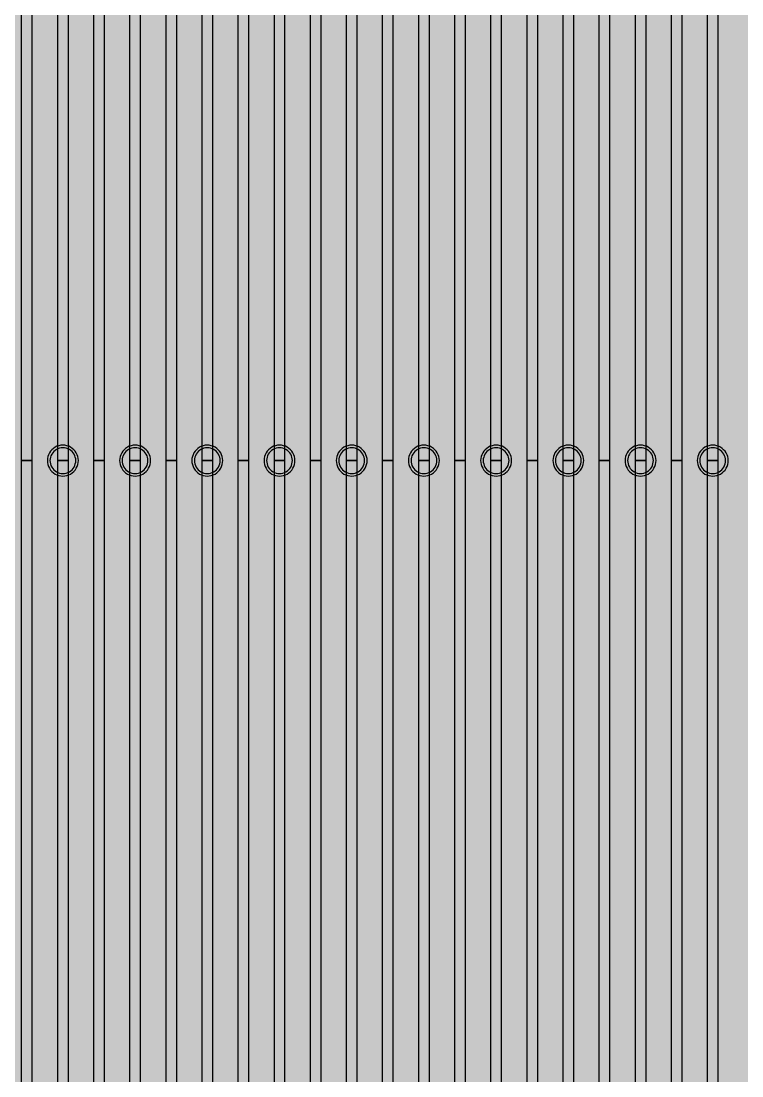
# Model space of a CAD drawing. Header units: metres. Extents: x -7231 to 10969, y -37556 to 1873.
# Drawn here: x 527.4 to 667.2, y -16751.3 to -16546.6 of the extents above; entities that cross this region are included whole.
import ezdxf

# ---------------------------------------------------------------- set-up
doc = ezdxf.new("R2010")
doc.units = ezdxf.units.M
for name, color, linetype in [('Metal1', 4, 'CONTINUOUS'), ('Metal2', 3, 'CONTINUOUS'), ('Polyimide', 7, 'CONTINUOUS')]:
    doc.layers.add(name, color=color, linetype=linetype)

msp = doc.modelspace()

# ---------------------------------------------------------------- hatches: boundary and pattern name
at = {"layer": 'Polyimide'}
msp.add_hatch(color=7, dxfattribs=at).paths.add_polyline_path([(4065.69, -468), (4066.67, -501.99), (4068.51, -535.99), (4071.41, -569.99), (4075.54, -603.99), (4081.04, -637.99), (4088.01, -671.99), (4096.52, -705.98), (4106.62, -739.98), (4118.33, -773.98), (4131.63, -807.98), (4146.49, -841.98), (4162.87, -875.98), (4180.68, -909.97), (4199.83, -943.97), (4220.22, -977.97), (4241.73, -1011.97), (4264.21, -1045.97), (4287.52, -1079.96), (4311.51, -1113.96), (4336.01, -1147.96), (4360.86, -1181.96), (4385.88, -1215.96), (4410.89, -1249.96), (4435.74, -1283.95), (4460.24, -1317.95), (4484.23, -1351.95), (4507.54, -1385.95), (4530.02, -1419.95), (4551.53, -1453.94), (4571.92, -1487.94), (4591.07, -1521.94), (4608.88, -1555.94), (4625.26, -1589.94), (4640.12, -1623.94), (4653.42, -1657.93), (4665.13, -1691.93), (4675.23, -1725.93), (4683.74, -1759.93), (4690.71, -1793.93), (4696.21, -1827.93), (4700.34, -1861.92), (4703.24, -1895.92), (4705.08, -1929.92), (4706.06, -1963.92), (4706.44, -1997.92), (4706.5, -2031.91), (4706.5, -4793.02), (4709.95, -4838.39), (4720.22, -4882.71), (4737.08, -4924.98), (4760.13, -4964.2), (4788.85, -4999.49), (4822.58, -5030.03), (4860.53, -5055.12), (4901.85, -5074.18), (4901.85, -5074.18), (4970.68, -5105.23), (5034.7, -5145.26), (5092.76, -5193.54), (5143.8, -5249.19), (5186.89, -5311.2), (5221.24, -5378.44), (5246.23, -5449.69), (5261.41, -5523.66), (5266.5, -5599), (5261.41, -5674.34), (5246.23, -5748.31), (5221.24, -5819.56), (5186.89, -5886.8), (5143.8, -5948.81), (5092.76, -6004.46), (5034.7, -6052.74), (4970.68, -6092.77), (4901.85, -6123.82), (4860.53, -6142.88), (4822.58, -6167.97), (4788.85, -6198.51), (4760.13, -6233.8), (4737.08, -6273.02), (4720.22, -6315.29), (4709.95, -6359.61), (4706.5, -6404.98), (4706.5, -9221.52), (4709.95, -9266.88), (4720.22, -9311.21), (4737.08, -9353.47), (4760.13, -9392.7), (4788.85, -9427.98), (4822.58, -9458.52), (4860.53, -9483.61), (4901.85, -9502.67), (4970.68, -9533.72), (5034.7, -9573.75), (5092.76, -9622.03), (5143.8, -9677.68), (5186.89, -9739.69), (5221.24, -9806.94), (5246.23, -9878.19), (5261.41, -9952.16), (5266.5, -10027.49), (5261.41, -10102.83), (5246.23, -10176.8), (5221.24, -10248.05), (5186.89, -10315.3), (5143.8, -10377.31), (5092.76, -10432.96), (5034.7, -10481.24), (4970.68, -10521.27), (4901.85, -10552.32), (4860.53, -10571.38), (4822.58, -10596.46), (4788.85, -10627), (4760.13, -10662.29), (4737.08, -10701.52), (4720.22, -10743.78), (4709.95, -10788.1), (4706.5, -10833.47), (4706.5, -13650.01), (4709.95, -13695.38), (4720.22, -13739.7), (4737.08, -13781.96), (4760.13, -13821.19), (4788.85, -13856.48), (4822.58, -13887.02), (4860.53, -13912.11), (4901.85, -13931.17), (4970.68, -13962.22), (5034.7, -14002.25), (5092.76, -14050.53), (5143.8, -14106.18), (5186.89, -14168.19), (5221.24, -14235.43), (5246.23, -14306.68), (5261.41, -14380.65), (5266.5, -14455.99), (5261.41, -14531.33), (5246.23, -14605.29), (5221.24, -14676.55), (5186.89, -14743.79), (5143.8, -14805.8), (5092.76, -14861.45), (5034.7, -14909.73), (4970.68, -14949.76), (4901.85, -14980.81), (4860.53, -14999.87), (4822.58, -15024.96), (4788.85, -15055.5), (4760.13, -15090.79), (4737.08, -15130.01), (4720.22, -15172.27), (4709.95, -15216.6), (4706.5, -15261.97), (4706.5, -15455.99), (4720.95, -15750.04), (4764.14, -16041.26), (4835.68, -16326.84), (4934.86, -16604.04), (5060.74, -16870.18), (5212.09, -17122.7), (5387.47, -17359.17), (5585.18, -17577.31), (5803.32, -17775.02), (6039.79, -17950.4), (6292.31, -18101.75), (6558.45, -18227.63), (6835.65, -18326.81), (7121.23, -18398.34), (7412.45, -18441.54), (7706.5, -18455.99), (9969.01, -18455.99), (10047.42, -18459.84), (10125.08, -18471.36), (10201.23, -18490.44), (10275.15, -18516.89), (10346.12, -18550.45), (10413.46, -18590.81), (10476.52, -18637.58), (10534.69, -18690.3), (10587.41, -18748.47), (10634.18, -18811.53), (10674.54, -18878.87), (10708.11, -18949.84), (10734.56, -19023.76), (10753.63, -19099.92), (10765.15, -19177.58), (10769.01, -19255.99), (10769.01, -20895.8), (10730.24, -20951.41), (10694.6, -21009.08), (10662.21, -21068.63), (10633.17, -21129.89), (10607.55, -21192.66), (10585.45, -21256.74), (10566.93, -21321.96), (10552.05, -21388.09), (10540.84, -21454.95), (10533.35, -21522.33), (10529.6, -21590.02), (10529.6, -21657.81), (10533.35, -21725.5), (10540.84, -21792.87), (10552.05, -21859.73), (10566.93, -21925.87), (10585.45, -21991.08), (10607.55, -22055.17), (10633.17, -22117.94), (10662.21, -22179.19), (10694.6, -22238.74), (10730.24, -22296.41), (10769.01, -22352.03), (10769.01, -32454.24), (10728.74, -32510.49), (10691.72, -32568.92), (10658.05, -32629.35), (10627.85, -32691.58), (10601.2, -32755.42), (10578.21, -32820.67), (10558.93, -32887.1), (10543.44, -32954.52), (10531.77, -33022.71), (10523.97, -33091.44), (10520.07, -33160.51), (10520.07, -33229.69), (10523.97, -33298.75), (10531.77, -33367.49), (10543.44, -33435.67), (10558.93, -33503.09), (10578.21, -33569.53), (10601.2, -33634.77), (10627.85, -33698.61), (10658.05, -33760.85), (10691.72, -33821.28), (10728.74, -33879.71), (10769.01, -33935.96), (10769.01, -36556), (10765.15, -36634.41), (10753.63, -36712.07), (10734.56, -36788.23), (10708.11, -36862.15), (10674.54, -36933.12), (10634.18, -37000.46), (10587.41, -37063.51), (10534.69, -37121.69), (10476.52, -37174.41), (10413.46, -37221.18), (10346.12, -37261.54), (10275.15, -37295.1), (10201.23, -37321.55), (10125.08, -37340.63), (10047.42, -37352.15), (9969.01, -37356), (-6231.01, -37356), (-6309.42, -37352.15), (-6387.08, -37340.63), (-6463.23, -37321.55), (-6537.15, -37295.1), (-6608.12, -37261.54), (-6675.46, -37221.18), (-6738.52, -37174.41), (-6796.69, -37121.69), (-6849.41, -37063.51), (-6896.18, -37000.46), (-6936.54, -36933.12), (-6970.11, -36862.15), (-6996.56, -36788.23), (-7015.63, -36712.07), (-7027.15, -36634.41), (-7031.01, -36556), (-7031.01, -33936), (-6990.74, -33879.75), (-6953.7, -33821.31), (-6920.03, -33760.88), (-6889.82, -33698.64), (-6863.18, -33634.8), (-6840.18, -33569.55), (-6820.9, -33503.11), (-6805.4, -33435.69), (-6793.74, -33367.49), (-6785.94, -33298.75), (-6782.03, -33229.68), (-6782.03, -33160.5), (-6785.94, -33091.43), (-6793.74, -33022.69), (-6805.4, -32954.5), (-6820.9, -32887.07), (-6840.18, -32820.63), (-6863.18, -32755.39), (-6889.82, -32691.54), (-6920.03, -32629.3), (-6953.7, -32568.87), (-6990.74, -32510.43), (-7031.01, -32454.18), (-7031.01, -22364.83), (-6990.74, -22308.58), (-6953.7, -22250.14), (-6920.03, -22189.71), (-6889.82, -22127.47), (-6863.18, -22063.62), (-6840.18, -21998.38), (-6820.9, -21931.94), (-6805.4, -21864.51), (-6793.74, -21796.32), (-6785.94, -21727.58), (-6782.03, -21658.51), (-6782.03, -21589.33), (-6785.94, -21520.26), (-6793.74, -21451.52), (-6805.4, -21383.32), (-6820.9, -21315.9), (-6840.18, -21249.46), (-6863.18, -21184.21), (-6889.82, -21120.37), (-6920.03, -21058.13), (-6953.7, -20997.7), (-6990.74, -20939.26), (-7031.01, -20883.01), (-7031.01, -19255.99), (-7027.15, -19177.58), (-7015.63, -19099.92), (-6996.56, -19023.76), (-6970.11, -18949.84), (-6936.54, -18878.87), (-6896.18, -18811.53), (-6849.41, -18748.47), (-6796.69, -18690.3), (-6738.52, -18637.58), (-6675.46, -18590.81), (-6608.12, -18550.45), (-6537.15, -18516.89), (-6463.23, -18490.44), (-6387.08, -18471.36), (-6309.42, -18459.84), (-6231.01, -18455.99), (-3968.5, -18455.99), (-3674.45, -18441.54), (-3383.23, -18398.34), (-3097.65, -18326.81), (-2820.45, -18227.63), (-2554.31, -18101.75), (-2301.79, -17950.4), (-2065.32, -17775.02), (-1847.18, -17577.31), (-1649.47, -17359.17), (-1474.09, -17122.7), (-1322.74, -16870.18), (-1196.86, -16604.04), (-1097.68, -16326.84), (-1026.14, -16041.26), (-982.95, -15750.04), (-968.5, -15455.99), (-968.5, -15261.97), (-971.95, -15216.6), (-982.22, -15172.27), (-999.08, -15130.01), (-1022.13, -15090.79), (-1050.85, -15055.5), (-1084.58, -15024.96), (-1122.53, -14999.87), (-1163.85, -14980.81), (-1232.68, -14949.76), (-1296.7, -14909.73), (-1354.76, -14861.45), (-1405.8, -14805.8), (-1448.89, -14743.79), (-1483.24, -14676.55), (-1508.23, -14605.29), (-1523.41, -14531.33), (-1528.5, -14455.99), (-1523.41, -14380.65), (-1508.23, -14306.68), (-1483.24, -14235.43), (-1448.89, -14168.19), (-1405.8, -14106.18), (-1354.76, -14050.53), (-1296.7, -14002.25), (-1232.68, -13962.22), (-1163.85, -13931.17), (-1122.53, -13912.11), (-1084.58, -13887.02), (-1050.85, -13856.48), (-1022.13, -13821.19), (-999.08, -13781.96), (-982.22, -13739.7), (-971.95, -13695.38), (-968.5, -13650.01), (-968.5, -12309.64), (-971.95, -12264.27), (-982.22, -12219.94), (-999.08, -12177.68), (-1022.13, -12138.46), (-1050.85, -12103.17), (-1084.58, -12072.63), (-1122.53, -12047.54), (-1163.85, -12028.48), (-1232.68, -11997.43), (-1296.7, -11957.4), (-1354.76, -11909.12), (-1405.8, -11853.47), (-1448.89, -11791.46), (-1483.24, -11724.22), (-1508.23, -11652.96), (-1523.41, -11579), (-1528.5, -11503.66), (-1523.41, -11428.32), (-1508.23, -11354.35), (-1483.24, -11283.1), (-1448.89, -11215.86), (-1405.8, -11153.85), (-1354.76, -11098.2), (-1296.7, -11049.92), (-1232.68, -11009.89), (-1163.85, -10978.84), (-1122.53, -10959.78), (-1084.58, -10934.69), (-1050.85, -10904.15), (-1022.13, -10868.86), (-999.08, -10829.63), (-982.22, -10787.37), (-971.95, -10743.05), (-968.5, -10697.68), (-968.5, -9357.31), (-971.95, -9311.94), (-982.22, -9267.62), (-999.08, -9225.35), (-1022.13, -9186.13), (-1050.85, -9150.84), (-1084.58, -9120.3), (-1122.53, -9095.21), (-1163.85, -9076.15), (-1163.85, -9076.15), (-1232.68, -9045.1), (-1296.7, -9005.07), (-1354.76, -8956.79), (-1405.8, -8901.14), (-1448.89, -8839.13), (-1483.24, -8771.89), (-1508.23, -8700.64), (-1523.41, -8626.67), (-1528.5, -8551.33), (-1523.41, -8475.99), (-1508.23, -8402.02), (-1483.24, -8330.77), (-1448.89, -8263.53), (-1405.8, -8201.52), (-1354.76, -8145.87), (-1296.7, -8097.59), (-1232.68, -8057.56), (-1163.85, -8026.51), (-1163.85, -8026.51), (-1122.53, -8007.45), (-1084.58, -7982.36), (-1050.85, -7951.82), (-1022.13, -7916.53), (-999.08, -7877.31), (-982.22, -7835.04), (-971.95, -7790.72), (-968.5, -7745.35), (-968.5, -6404.98), (-971.95, -6359.61), (-982.22, -6315.29), (-999.08, -6273.02), (-1022.13, -6233.8), (-1050.85, -6198.51), (-1084.58, -6167.97), (-1122.53, -6142.88), (-1163.85, -6123.82), (-1163.85, -6123.82), (-1232.68, -6092.77), (-1296.7, -6052.74), (-1354.76, -6004.46), (-1405.8, -5948.81), (-1448.89, -5886.8), (-1483.24, -5819.56), (-1508.23, -5748.31), (-1523.41, -5674.34), (-1528.5, -5599), (-1523.41, -5523.66), (-1508.23, -5449.69), (-1483.24, -5378.44), (-1448.89, -5311.2), (-1405.8, -5249.19), (-1354.76, -5193.54), (-1296.7, -5145.26), (-1232.68, -5105.23), (-1163.85, -5074.18), (-1163.85, -5074.18), (-1122.53, -5055.12), (-1084.58, -5030.03), (-1050.85, -4999.49), (-1022.13, -4964.2), (-999.08, -4924.98), (-982.22, -4882.71), (-971.95, -4838.39), (-968.5, -4793.02), (-968.5, -2031.91), (-968.44, -1997.92), (-968.06, -1963.92), (-967.05, -1929.92), (-965.18, -1895.92), (-962.22, -1861.92), (-958.01, -1827.93), (-952.41, -1793.93), (-945.31, -1759.93), (-936.64, -1725.93), (-926.35, -1691.93), (-914.43, -1657.93), (-900.88, -1623.94), (-885.74, -1589.94), (-869.05, -1555.94), (-850.91, -1521.94), (-831.4, -1487.94), (-810.63, -1453.94), (-788.72, -1419.95), (-765.82, -1385.95), (-742.07, -1351.95), (-717.63, -1317.95), (-692.67, -1283.95), (-667.36, -1249.96), (-641.88, -1215.96), (-616.39, -1181.96), (-591.08, -1147.96), (-566.12, -1113.96), (-541.68, -1079.96), (-517.93, -1045.97), (-495.03, -1011.97), (-473.12, -977.97), (-452.35, -943.97), (-432.84, -909.97), (-414.7, -875.98), (-398.01, -841.98), (-382.87, -807.98), (-369.32, -773.98), (-357.4, -739.98), (-347.11, -705.98), (-338.44, -671.99), (-331.34, -637.99), (-325.74, -603.99), (-321.53, -569.99), (-318.57, -535.99), (-316.7, -501.99), (-315.69, -468), (-315.31, -434), (-315.25, -400), (-315.25, 401), (-315.25, 451), (-315.25, 1644), (-270.25, 1644), (-270.03, 1637.13), (-269.35, 1630.29), (-268.23, 1623.52), (-266.67, 1616.82), (-264.68, 1610.25), (-262.26, 1603.82), (-259.42, 1597.56), (-256.18, 1591.5), (-252.55, 1585.67), (-248.55, 1580.08), (-244.19, 1574.77), (-239.5, 1569.75), (-234.48, 1565.06), (-229.17, 1560.7), (-223.58, 1556.7), (-217.75, 1553.07), (-211.69, 1549.83), (-205.43, 1546.99), (-199, 1544.57), (-192.43, 1542.58), (-185.73, 1541.02), (-178.96, 1539.9), (-172.12, 1539.22), (-165.25, 1539), (-158.38, 1539.22), (-151.54, 1539.9), (-144.77, 1541.02), (-138.07, 1542.58), (-131.5, 1544.57), (-125.07, 1546.99), (-118.81, 1549.83), (-112.75, 1553.07), (-106.92, 1556.7), (-101.33, 1560.7), (-96.02, 1565.06), (-91, 1569.75), (-86.31, 1574.77), (-81.95, 1580.08), (-77.95, 1585.67), (-74.32, 1591.5), (-71.08, 1597.56), (-68.24, 1603.82), (-65.82, 1610.25), (-63.83, 1616.82), (-62.27, 1623.52), (-61.15, 1630.29), (-60.47, 1637.13), (-60.25, 1644), (1853, 1644), (1853, 1573), (3815.25, 1573), (3815.46, 1579.54), (3816.11, 1586.05), (3817.17, 1592.51), (3818.66, 1598.88), (3820.56, 1605.14), (3822.86, 1611.27), (3825.56, 1617.23), (3828.65, 1623), (3832.1, 1628.56), (3835.91, 1633.88), (3840.07, 1638.93), (3844.54, 1643.71), (3849.32, 1648.18), (3854.37, 1652.34), (3859.69, 1656.15), (3865.25, 1659.6), (3871.02, 1662.69), (3876.98, 1665.39), (3883.11, 1667.69), (3889.37, 1669.59), (3895.74, 1671.08), (3902.2, 1672.14), (3908.71, 1672.79), (3915.25, 1673), (3921.79, 1672.79), (3928.3, 1672.14), (3934.76, 1671.08), (3941.13, 1669.59), (3947.39, 1667.69), (3953.52, 1665.39), (3959.48, 1662.69), (3965.25, 1659.6), (3970.81, 1656.15), (3976.13, 1652.34), (3981.18, 1648.18), (3985.96, 1643.71), (3990.43, 1638.93), (3994.59, 1633.88), (3998.4, 1628.56), (4001.85, 1623), (4004.94, 1617.23), (4007.64, 1611.27), (4009.94, 1605.14), (4011.84, 1598.88), (4013.33, 1592.51), (4014.39, 1586.05), (4015.04, 1579.54), (4015.25, 1573), (4065.25, 1573), (4065.25, 451), (4065.25, 401), (4065.25, -400), (4065.31, -434), (4065.69, -468)])

# ---------------------------------------------------------------- linework, layer by layer
at = {"layer": 'Metal1'}
for points in [[(529.5, -2032.07), (529.5, -16631.91), (527.5, -16631.91), (527.5, -2031.76)], [(536.5, -2032.07), (536.5, -16631.91), (534.5, -16631.91), (534.5, -2031.76)], [(543.5, -2032.07), (543.5, -16631.91), (541.5, -16631.91), (541.5, -2031.76)], [(550.5, -2032.07), (550.5, -16631.91), (548.5, -16631.91), (548.5, -2031.76)], [(557.5, -2032.07), (557.5, -16631.91), (555.5, -16631.91), (555.5, -2031.76)], [(564.5, -2032.07), (564.5, -16631.91), (562.5, -16631.91), (562.5, -2031.76)], [(571.5, -2032.07), (571.5, -16631.91), (569.5, -16631.91), (569.5, -2031.76)], [(578.5, -2032.07), (578.5, -16631.91), (576.5, -16631.91), (576.5, -2031.76)], [(585.5, -2032.06), (585.5, -16631.91), (583.5, -16631.91), (583.5, -2031.76)], [(592.5, -2032.06), (592.5, -16631.91), (590.5, -16631.91), (590.5, -2031.77)], [(599.5, -2032.06), (599.5, -16631.91), (597.5, -16631.91), (597.5, -2031.77)], [(606.5, -2032.06), (606.5, -16631.91), (604.5, -16631.91), (604.5, -2031.77)], [(613.5, -2032.06), (613.5, -16631.91), (611.5, -16631.91), (611.5, -2031.77)], [(620.5, -2032.06), (620.5, -16631.91), (618.5, -16631.91), (618.5, -2031.77)], [(627.5, -2032.06), (627.5, -16631.91), (625.5, -16631.91), (625.5, -2031.77)], [(634.5, -2032.06), (634.5, -16631.91), (632.5, -16631.91), (632.5, -2031.77)], [(641.5, -2032.06), (641.5, -16631.91), (639.5, -16631.91), (639.5, -2031.77)], [(648.5, -2032.06), (648.5, -16631.91), (646.5, -16631.91), (646.5, -2031.77)], [(655.5, -2032.06), (655.5, -16631.91), (653.5, -16631.91), (653.5, -2031.77)], [(662.5, -2032.05), (662.5, -16631.91), (660.5, -16631.91), (660.5, -2031.77)], [(612.83, -17789.9), (600.66, -17767.39), (588.48, -17744.89), (576.31, -17722.39), (564.14, -17699.89), (551.97, -17677.39), (539.79, -17654.89), (532.43, -17641.28), (527.5, -17621.81), (527.5, -16631.91), (529.5, -16631.91), (529.5, -17621.56), (534.31, -17640.55), (541.55, -17653.94), (553.73, -17676.44), (565.9, -17698.94), (578.07, -17721.44), (590.24, -17743.94), (602.42, -17766.44), (614.59, -17788.94)], [(625.94, -17789.89), (613.89, -17767.39), (601.85, -17744.89), (589.8, -17722.39), (577.76, -17699.89), (565.71, -17677.39), (553.66, -17654.89), (546.38, -17641.28), (541.5, -17621.83), (541.5, -16631.91), (543.5, -16631.91), (543.5, -17621.58), (548.26, -17640.55), (555.43, -17653.94), (567.47, -17676.44), (579.52, -17698.94), (591.56, -17721.45), (603.61, -17743.95), (615.66, -17766.45), (627.7, -17788.95)], [(639.05, -17789.89), (627.13, -17767.39), (615.21, -17744.89), (603.29, -17722.39), (591.37, -17699.88), (579.45, -17677.38), (567.53, -17654.88), (560.33, -17641.27), (555.5, -17621.85), (555.5, -16631.91), (557.5, -16631.91), (557.5, -17621.61), (562.21, -17640.56), (569.3, -17653.95), (581.22, -17676.45), (593.14, -17698.95), (605.06, -17721.45), (616.98, -17743.95), (628.9, -17766.45), (640.81, -17788.95)], [(652.15, -17789.88), (640.36, -17767.38), (628.57, -17744.88), (616.78, -17722.38), (604.99, -17699.88), (593.2, -17677.38), (581.41, -17654.88), (574.27, -17641.27), (569.5, -17621.87), (569.5, -16631.91), (571.5, -16631.91), (571.5, -17621.63), (576.16, -17640.56), (583.18, -17653.95), (594.97, -17676.45), (606.76, -17698.95), (618.55, -17721.45), (630.34, -17743.95), (642.13, -17766.45), (653.93, -17788.96)], [(665.26, -17789.88), (653.6, -17767.38), (641.93, -17744.88), (630.27, -17722.38), (618.61, -17699.88), (606.94, -17677.38), (595.28, -17654.88), (588.22, -17641.27), (583.5, -17621.9), (583.5, -16631.91), (585.5, -16631.91), (585.5, -17621.66), (590.11, -17640.56), (597.05, -17653.96), (608.72, -17676.46), (620.38, -17698.96), (632.05, -17721.46), (643.71, -17743.96), (655.37, -17766.46), (667.04, -17788.96)], [(678.37, -17789.88), (666.83, -17767.38), (655.3, -17744.87), (643.76, -17722.37), (632.22, -17699.87), (620.68, -17677.37), (609.15, -17654.87), (602.17, -17641.27), (597.5, -17621.92), (597.5, -16631.91), (599.5, -16631.91), (599.5, -17621.68), (604.06, -17640.56), (610.93, -17653.96), (622.46, -17676.46), (634, -17698.96), (645.54, -17721.46), (657.08, -17743.96), (668.61, -17766.46), (680.15, -17788.96)], [(691.48, -17789.87), (680.07, -17767.37), (668.66, -17744.87), (657.25, -17722.37), (645.84, -17699.87), (634.43, -17677.37), (623.02, -17654.87), (616.12, -17641.26), (611.5, -17621.94), (611.5, -16631.91), (613.5, -16631.91), (613.5, -17621.71), (618.01, -17640.57), (624.8, -17653.96), (636.21, -17676.46), (647.62, -17698.96), (659.03, -17721.47), (670.44, -17743.97), (681.85, -17766.47), (693.26, -17788.97)], [(704.59, -17789.87), (693.3, -17767.37), (682.02, -17744.87), (670.74, -17722.37), (659.45, -17699.86), (648.17, -17677.36), (636.89, -17654.86), (630.07, -17641.26), (625.5, -17621.96), (625.5, -16631.91), (627.5, -16631.91), (627.5, -17621.73), (631.96, -17640.57), (638.68, -17653.97), (649.96, -17676.47), (661.24, -17698.97), (672.53, -17721.47), (683.81, -17743.97), (695.09, -17766.47), (706.37, -17788.97)], [(717.69, -17789.86), (706.54, -17767.36), (695.38, -17744.86), (684.23, -17722.36), (673.07, -17699.86), (661.92, -17677.36), (650.76, -17654.86), (644.02, -17641.26), (639.5, -17621.98), (639.5, -16631.91), (641.5, -16631.91), (641.5, -17621.75), (645.91, -17640.57), (652.55, -17653.97), (663.71, -17676.47), (674.86, -17698.97), (686.02, -17721.47), (697.17, -17743.97), (708.33, -17766.47), (719.49, -17788.98)], [(730.8, -17789.86), (719.77, -17767.36), (708.75, -17744.86), (697.72, -17722.36), (686.69, -17699.86), (675.66, -17677.36), (664.63, -17654.86), (657.96, -17641.25), (653.5, -17622.01), (653.5, -16631.91), (655.5, -16631.91), (655.5, -17621.78), (659.86, -17640.58), (666.43, -17653.98), (677.46, -17676.48), (688.48, -17698.98), (699.51, -17721.48), (710.54, -17743.98), (721.57, -17766.48), (732.6, -17788.98)]]:
    msp.add_lwpolyline(points, dxfattribs=at)
for points in [[(538.5, -16631.91), (538.47, -16631.52), (538.4, -16631.14), (538.27, -16630.77), (538.1, -16630.41), (537.88, -16630.09), (537.62, -16629.79), (537.33, -16629.53), (537, -16629.32), (536.65, -16629.14), (536.28, -16629.02), (535.89, -16628.94), (535.5, -16628.91), (535.11, -16628.94), (534.72, -16629.02), (534.35, -16629.14), (534, -16629.32), (533.67, -16629.53), (533.38, -16629.79), (533.12, -16630.09), (532.9, -16630.41), (532.73, -16630.77), (532.6, -16631.14), (532.53, -16631.52), (532.5, -16631.91), (532.53, -16632.31), (532.6, -16632.69), (532.73, -16633.06), (532.9, -16633.41), (533.12, -16633.74), (533.38, -16634.04), (533.67, -16634.29), (534, -16634.51), (534.35, -16634.69), (534.72, -16634.81), (535.11, -16634.89), (535.5, -16634.91), (535.89, -16634.89), (536.28, -16634.81), (536.65, -16634.69), (537, -16634.51), (537.33, -16634.29), (537.62, -16634.04), (537.88, -16633.74), (538.1, -16633.41), (538.27, -16633.06), (538.4, -16632.69), (538.47, -16632.31), (538.5, -16631.91)], [(552.5, -16631.91), (552.47, -16631.52), (552.4, -16631.14), (552.27, -16630.77), (552.1, -16630.41), (551.88, -16630.09), (551.62, -16629.79), (551.33, -16629.53), (551, -16629.32), (550.65, -16629.14), (550.28, -16629.02), (549.89, -16628.94), (549.5, -16628.91), (549.11, -16628.94), (548.72, -16629.02), (548.35, -16629.14), (548, -16629.32), (547.67, -16629.53), (547.38, -16629.79), (547.12, -16630.09), (546.9, -16630.41), (546.73, -16630.77), (546.6, -16631.14), (546.53, -16631.52), (546.5, -16631.91), (546.53, -16632.31), (546.6, -16632.69), (546.73, -16633.06), (546.9, -16633.41), (547.12, -16633.74), (547.38, -16634.04), (547.67, -16634.29), (548, -16634.51), (548.35, -16634.69), (548.72, -16634.81), (549.11, -16634.89), (549.5, -16634.91), (549.89, -16634.89), (550.28, -16634.81), (550.65, -16634.69), (551, -16634.51), (551.33, -16634.29), (551.62, -16634.04), (551.88, -16633.74), (552.1, -16633.41), (552.27, -16633.06), (552.4, -16632.69), (552.47, -16632.31), (552.5, -16631.91)], [(566.5, -16631.91), (566.47, -16631.52), (566.4, -16631.14), (566.27, -16630.77), (566.1, -16630.41), (565.88, -16630.09), (565.62, -16629.79), (565.33, -16629.53), (565, -16629.32), (564.65, -16629.14), (564.28, -16629.02), (563.89, -16628.94), (563.5, -16628.91), (563.11, -16628.94), (562.72, -16629.02), (562.35, -16629.14), (562, -16629.32), (561.67, -16629.53), (561.38, -16629.79), (561.12, -16630.09), (560.9, -16630.41), (560.73, -16630.77), (560.6, -16631.14), (560.53, -16631.52), (560.5, -16631.91), (560.53, -16632.31), (560.6, -16632.69), (560.73, -16633.06), (560.9, -16633.41), (561.12, -16633.74), (561.38, -16634.04), (561.67, -16634.29), (562, -16634.51), (562.35, -16634.69), (562.72, -16634.81), (563.11, -16634.89), (563.5, -16634.91), (563.89, -16634.89), (564.28, -16634.81), (564.65, -16634.69), (565, -16634.51), (565.33, -16634.29), (565.62, -16634.04), (565.88, -16633.74), (566.1, -16633.41), (566.27, -16633.06), (566.4, -16632.69), (566.47, -16632.31), (566.5, -16631.91)], [(580.5, -16631.91), (580.47, -16631.52), (580.4, -16631.14), (580.27, -16630.77), (580.1, -16630.41), (579.88, -16630.09), (579.62, -16629.79), (579.33, -16629.53), (579, -16629.32), (578.65, -16629.14), (578.28, -16629.02), (577.89, -16628.94), (577.5, -16628.91), (577.11, -16628.94), (576.72, -16629.02), (576.35, -16629.14), (576, -16629.32), (575.67, -16629.53), (575.38, -16629.79), (575.12, -16630.09), (574.9, -16630.41), (574.73, -16630.77), (574.6, -16631.14), (574.53, -16631.52), (574.5, -16631.91), (574.53, -16632.31), (574.6, -16632.69), (574.73, -16633.06), (574.9, -16633.41), (575.12, -16633.74), (575.38, -16634.04), (575.67, -16634.29), (576, -16634.51), (576.35, -16634.69), (576.72, -16634.81), (577.11, -16634.89), (577.5, -16634.91), (577.89, -16634.89), (578.28, -16634.81), (578.65, -16634.69), (579, -16634.51), (579.33, -16634.29), (579.62, -16634.04), (579.88, -16633.74), (580.1, -16633.41), (580.27, -16633.06), (580.4, -16632.69), (580.47, -16632.31), (580.5, -16631.91)], [(594.5, -16631.91), (594.47, -16631.52), (594.4, -16631.14), (594.27, -16630.77), (594.1, -16630.41), (593.88, -16630.09), (593.62, -16629.79), (593.33, -16629.53), (593, -16629.32), (592.65, -16629.14), (592.28, -16629.02), (591.89, -16628.94), (591.5, -16628.91), (591.11, -16628.94), (590.72, -16629.02), (590.35, -16629.14), (590, -16629.32), (589.67, -16629.53), (589.38, -16629.79), (589.12, -16630.09), (588.9, -16630.41), (588.73, -16630.77), (588.6, -16631.14), (588.53, -16631.52), (588.5, -16631.91), (588.53, -16632.31), (588.6, -16632.69), (588.73, -16633.06), (588.9, -16633.41), (589.12, -16633.74), (589.38, -16634.04), (589.67, -16634.29), (590, -16634.51), (590.35, -16634.69), (590.72, -16634.81), (591.11, -16634.89), (591.5, -16634.91), (591.89, -16634.89), (592.28, -16634.81), (592.65, -16634.69), (593, -16634.51), (593.33, -16634.29), (593.62, -16634.04), (593.88, -16633.74), (594.1, -16633.41), (594.27, -16633.06), (594.4, -16632.69), (594.47, -16632.31), (594.5, -16631.91)], [(608.5, -16631.91), (608.47, -16631.52), (608.4, -16631.14), (608.27, -16630.77), (608.1, -16630.41), (607.88, -16630.09), (607.62, -16629.79), (607.33, -16629.53), (607, -16629.32), (606.65, -16629.14), (606.28, -16629.02), (605.89, -16628.94), (605.5, -16628.91), (605.11, -16628.94), (604.72, -16629.02), (604.35, -16629.14), (604, -16629.32), (603.67, -16629.53), (603.38, -16629.79), (603.12, -16630.09), (602.9, -16630.41), (602.73, -16630.77), (602.6, -16631.14), (602.53, -16631.52), (602.5, -16631.91), (602.53, -16632.31), (602.6, -16632.69), (602.73, -16633.06), (602.9, -16633.41), (603.12, -16633.74), (603.38, -16634.04), (603.67, -16634.29), (604, -16634.51), (604.35, -16634.69), (604.72, -16634.81), (605.11, -16634.89), (605.5, -16634.91), (605.89, -16634.89), (606.28, -16634.81), (606.65, -16634.69), (607, -16634.51), (607.33, -16634.29), (607.62, -16634.04), (607.88, -16633.74), (608.1, -16633.41), (608.27, -16633.06), (608.4, -16632.69), (608.47, -16632.31), (608.5, -16631.91)], [(622.5, -16631.91), (622.47, -16631.52), (622.4, -16631.14), (622.27, -16630.77), (622.1, -16630.41), (621.88, -16630.09), (621.62, -16629.79), (621.33, -16629.53), (621, -16629.32), (620.65, -16629.14), (620.28, -16629.02), (619.89, -16628.94), (619.5, -16628.91), (619.11, -16628.94), (618.72, -16629.02), (618.35, -16629.14), (618, -16629.32), (617.67, -16629.53), (617.38, -16629.79), (617.12, -16630.09), (616.9, -16630.41), (616.73, -16630.77), (616.6, -16631.14), (616.53, -16631.52), (616.5, -16631.91), (616.53, -16632.31), (616.6, -16632.69), (616.73, -16633.06), (616.9, -16633.41), (617.12, -16633.74), (617.38, -16634.04), (617.67, -16634.29), (618, -16634.51), (618.35, -16634.69), (618.72, -16634.81), (619.11, -16634.89), (619.5, -16634.91), (619.89, -16634.89), (620.28, -16634.81), (620.65, -16634.69), (621, -16634.51), (621.33, -16634.29), (621.62, -16634.04), (621.88, -16633.74), (622.1, -16633.41), (622.27, -16633.06), (622.4, -16632.69), (622.47, -16632.31), (622.5, -16631.91)], [(636.5, -16631.91), (636.47, -16631.52), (636.4, -16631.14), (636.27, -16630.77), (636.1, -16630.41), (635.88, -16630.09), (635.62, -16629.79), (635.33, -16629.53), (635, -16629.32), (634.65, -16629.14), (634.28, -16629.02), (633.89, -16628.94), (633.5, -16628.91), (633.11, -16628.94), (632.72, -16629.02), (632.35, -16629.14), (632, -16629.32), (631.67, -16629.53), (631.38, -16629.79), (631.12, -16630.09), (630.9, -16630.41), (630.73, -16630.77), (630.6, -16631.14), (630.53, -16631.52), (630.5, -16631.91), (630.53, -16632.31), (630.6, -16632.69), (630.73, -16633.06), (630.9, -16633.41), (631.12, -16633.74), (631.38, -16634.04), (631.67, -16634.29), (632, -16634.51), (632.35, -16634.69), (632.72, -16634.81), (633.11, -16634.89), (633.5, -16634.91), (633.89, -16634.89), (634.28, -16634.81), (634.65, -16634.69), (635, -16634.51), (635.33, -16634.29), (635.62, -16634.04), (635.88, -16633.74), (636.1, -16633.41), (636.27, -16633.06), (636.4, -16632.69), (636.47, -16632.31), (636.5, -16631.91)], [(650.5, -16631.91), (650.47, -16631.52), (650.4, -16631.14), (650.27, -16630.77), (650.1, -16630.41), (649.88, -16630.09), (649.62, -16629.79), (649.33, -16629.53), (649, -16629.32), (648.65, -16629.14), (648.28, -16629.02), (647.89, -16628.94), (647.5, -16628.91), (647.11, -16628.94), (646.72, -16629.02), (646.35, -16629.14), (646, -16629.32), (645.67, -16629.53), (645.38, -16629.79), (645.12, -16630.09), (644.9, -16630.41), (644.73, -16630.77), (644.6, -16631.14), (644.53, -16631.52), (644.5, -16631.91), (644.53, -16632.31), (644.6, -16632.69), (644.73, -16633.06), (644.9, -16633.41), (645.12, -16633.74), (645.38, -16634.04), (645.67, -16634.29), (646, -16634.51), (646.35, -16634.69), (646.72, -16634.81), (647.11, -16634.89), (647.5, -16634.91), (647.89, -16634.89), (648.28, -16634.81), (648.65, -16634.69), (649, -16634.51), (649.33, -16634.29), (649.62, -16634.04), (649.88, -16633.74), (650.1, -16633.41), (650.27, -16633.06), (650.4, -16632.69), (650.47, -16632.31), (650.5, -16631.91)], [(664.5, -16631.91), (664.47, -16631.52), (664.4, -16631.14), (664.27, -16630.77), (664.1, -16630.41), (663.88, -16630.09), (663.62, -16629.79), (663.33, -16629.53), (663, -16629.32), (662.65, -16629.14), (662.28, -16629.02), (661.89, -16628.94), (661.5, -16628.91), (661.11, -16628.94), (660.72, -16629.02), (660.35, -16629.14), (660, -16629.32), (659.67, -16629.53), (659.38, -16629.79), (659.12, -16630.09), (658.9, -16630.41), (658.73, -16630.77), (658.6, -16631.14), (658.53, -16631.52), (658.5, -16631.91), (658.53, -16632.31), (658.6, -16632.69), (658.73, -16633.06), (658.9, -16633.41), (659.12, -16633.74), (659.38, -16634.04), (659.67, -16634.29), (660, -16634.51), (660.35, -16634.69), (660.72, -16634.81), (661.11, -16634.89), (661.5, -16634.91), (661.89, -16634.89), (662.28, -16634.81), (662.65, -16634.69), (663, -16634.51), (663.33, -16634.29), (663.62, -16634.04), (663.88, -16633.74), (664.1, -16633.41), (664.27, -16633.06), (664.4, -16632.69), (664.47, -16632.31), (664.5, -16631.91)]]:
    msp.add_lwpolyline(points, close=True, dxfattribs=at)
at = {"layer": 'Metal2'}
for points in [[(538.5, -16631.91), (538.47, -16631.52), (538.4, -16631.14), (538.27, -16630.77), (538.1, -16630.41), (537.88, -16630.09), (537.62, -16629.79), (537.33, -16629.53), (537, -16629.32), (536.65, -16629.14), (536.28, -16629.02), (535.89, -16628.94), (535.5, -16628.91), (535.11, -16628.94), (534.72, -16629.02), (534.35, -16629.14), (534, -16629.32), (533.67, -16629.53), (533.38, -16629.79), (533.12, -16630.09), (532.9, -16630.41), (532.73, -16630.77), (532.6, -16631.14), (532.53, -16631.52), (532.5, -16631.91), (532.53, -16632.31), (532.6, -16632.69), (532.73, -16633.06), (532.9, -16633.41), (533.12, -16633.74), (533.38, -16634.04), (533.67, -16634.29), (534, -16634.51), (534.35, -16634.69), (534.72, -16634.81), (535.11, -16634.89), (535.5, -16634.91), (535.89, -16634.89), (536.28, -16634.81), (536.65, -16634.69), (537, -16634.51), (537.33, -16634.29), (537.62, -16634.04), (537.88, -16633.74), (538.1, -16633.41), (538.27, -16633.06), (538.4, -16632.69), (538.47, -16632.31), (538.5, -16631.91)], [(552.5, -16631.91), (552.47, -16631.52), (552.4, -16631.14), (552.27, -16630.77), (552.1, -16630.41), (551.88, -16630.09), (551.62, -16629.79), (551.33, -16629.53), (551, -16629.32), (550.65, -16629.14), (550.28, -16629.02), (549.89, -16628.94), (549.5, -16628.91), (549.11, -16628.94), (548.72, -16629.02), (548.35, -16629.14), (548, -16629.32), (547.67, -16629.53), (547.38, -16629.79), (547.12, -16630.09), (546.9, -16630.41), (546.73, -16630.77), (546.6, -16631.14), (546.53, -16631.52), (546.5, -16631.91), (546.53, -16632.31), (546.6, -16632.69), (546.73, -16633.06), (546.9, -16633.41), (547.12, -16633.74), (547.38, -16634.04), (547.67, -16634.29), (548, -16634.51), (548.35, -16634.69), (548.72, -16634.81), (549.11, -16634.89), (549.5, -16634.91), (549.89, -16634.89), (550.28, -16634.81), (550.65, -16634.69), (551, -16634.51), (551.33, -16634.29), (551.62, -16634.04), (551.88, -16633.74), (552.1, -16633.41), (552.27, -16633.06), (552.4, -16632.69), (552.47, -16632.31), (552.5, -16631.91)], [(566.5, -16631.91), (566.47, -16631.52), (566.4, -16631.14), (566.27, -16630.77), (566.1, -16630.41), (565.88, -16630.09), (565.62, -16629.79), (565.33, -16629.53), (565, -16629.32), (564.65, -16629.14), (564.28, -16629.02), (563.89, -16628.94), (563.5, -16628.91), (563.11, -16628.94), (562.72, -16629.02), (562.35, -16629.14), (562, -16629.32), (561.67, -16629.53), (561.38, -16629.79), (561.12, -16630.09), (560.9, -16630.41), (560.73, -16630.77), (560.6, -16631.14), (560.53, -16631.52), (560.5, -16631.91), (560.53, -16632.31), (560.6, -16632.69), (560.73, -16633.06), (560.9, -16633.41), (561.12, -16633.74), (561.38, -16634.04), (561.67, -16634.29), (562, -16634.51), (562.35, -16634.69), (562.72, -16634.81), (563.11, -16634.89), (563.5, -16634.91), (563.89, -16634.89), (564.28, -16634.81), (564.65, -16634.69), (565, -16634.51), (565.33, -16634.29), (565.62, -16634.04), (565.88, -16633.74), (566.1, -16633.41), (566.27, -16633.06), (566.4, -16632.69), (566.47, -16632.31), (566.5, -16631.91)], [(580.5, -16631.91), (580.47, -16631.52), (580.4, -16631.14), (580.27, -16630.77), (580.1, -16630.41), (579.88, -16630.09), (579.62, -16629.79), (579.33, -16629.53), (579, -16629.32), (578.65, -16629.14), (578.28, -16629.02), (577.89, -16628.94), (577.5, -16628.91), (577.11, -16628.94), (576.72, -16629.02), (576.35, -16629.14), (576, -16629.32), (575.67, -16629.53), (575.38, -16629.79), (575.12, -16630.09), (574.9, -16630.41), (574.73, -16630.77), (574.6, -16631.14), (574.53, -16631.52), (574.5, -16631.91), (574.53, -16632.31), (574.6, -16632.69), (574.73, -16633.06), (574.9, -16633.41), (575.12, -16633.74), (575.38, -16634.04), (575.67, -16634.29), (576, -16634.51), (576.35, -16634.69), (576.72, -16634.81), (577.11, -16634.89), (577.5, -16634.91), (577.89, -16634.89), (578.28, -16634.81), (578.65, -16634.69), (579, -16634.51), (579.33, -16634.29), (579.62, -16634.04), (579.88, -16633.74), (580.1, -16633.41), (580.27, -16633.06), (580.4, -16632.69), (580.47, -16632.31), (580.5, -16631.91)], [(594.5, -16631.91), (594.47, -16631.52), (594.4, -16631.14), (594.27, -16630.77), (594.1, -16630.41), (593.88, -16630.09), (593.62, -16629.79), (593.33, -16629.53), (593, -16629.32), (592.65, -16629.14), (592.28, -16629.02), (591.89, -16628.94), (591.5, -16628.91), (591.11, -16628.94), (590.72, -16629.02), (590.35, -16629.14), (590, -16629.32), (589.67, -16629.53), (589.38, -16629.79), (589.12, -16630.09), (588.9, -16630.41), (588.73, -16630.77), (588.6, -16631.14), (588.53, -16631.52), (588.5, -16631.91), (588.53, -16632.31), (588.6, -16632.69), (588.73, -16633.06), (588.9, -16633.41), (589.12, -16633.74), (589.38, -16634.04), (589.67, -16634.29), (590, -16634.51), (590.35, -16634.69), (590.72, -16634.81), (591.11, -16634.89), (591.5, -16634.91), (591.89, -16634.89), (592.28, -16634.81), (592.65, -16634.69), (593, -16634.51), (593.33, -16634.29), (593.62, -16634.04), (593.88, -16633.74), (594.1, -16633.41), (594.27, -16633.06), (594.4, -16632.69), (594.47, -16632.31), (594.5, -16631.91)], [(608.5, -16631.91), (608.47, -16631.52), (608.4, -16631.14), (608.27, -16630.77), (608.1, -16630.41), (607.88, -16630.09), (607.62, -16629.79), (607.33, -16629.53), (607, -16629.32), (606.65, -16629.14), (606.28, -16629.02), (605.89, -16628.94), (605.5, -16628.91), (605.11, -16628.94), (604.72, -16629.02), (604.35, -16629.14), (604, -16629.32), (603.67, -16629.53), (603.38, -16629.79), (603.12, -16630.09), (602.9, -16630.41), (602.73, -16630.77), (602.6, -16631.14), (602.53, -16631.52), (602.5, -16631.91), (602.53, -16632.31), (602.6, -16632.69), (602.73, -16633.06), (602.9, -16633.41), (603.12, -16633.74), (603.38, -16634.04), (603.67, -16634.29), (604, -16634.51), (604.35, -16634.69), (604.72, -16634.81), (605.11, -16634.89), (605.5, -16634.91), (605.89, -16634.89), (606.28, -16634.81), (606.65, -16634.69), (607, -16634.51), (607.33, -16634.29), (607.62, -16634.04), (607.88, -16633.74), (608.1, -16633.41), (608.27, -16633.06), (608.4, -16632.69), (608.47, -16632.31), (608.5, -16631.91)], [(622.5, -16631.91), (622.47, -16631.52), (622.4, -16631.14), (622.27, -16630.77), (622.1, -16630.41), (621.88, -16630.09), (621.62, -16629.79), (621.33, -16629.53), (621, -16629.32), (620.65, -16629.14), (620.28, -16629.02), (619.89, -16628.94), (619.5, -16628.91), (619.11, -16628.94), (618.72, -16629.02), (618.35, -16629.14), (618, -16629.32), (617.67, -16629.53), (617.38, -16629.79), (617.12, -16630.09), (616.9, -16630.41), (616.73, -16630.77), (616.6, -16631.14), (616.53, -16631.52), (616.5, -16631.91), (616.53, -16632.31), (616.6, -16632.69), (616.73, -16633.06), (616.9, -16633.41), (617.12, -16633.74), (617.38, -16634.04), (617.67, -16634.29), (618, -16634.51), (618.35, -16634.69), (618.72, -16634.81), (619.11, -16634.89), (619.5, -16634.91), (619.89, -16634.89), (620.28, -16634.81), (620.65, -16634.69), (621, -16634.51), (621.33, -16634.29), (621.62, -16634.04), (621.88, -16633.74), (622.1, -16633.41), (622.27, -16633.06), (622.4, -16632.69), (622.47, -16632.31), (622.5, -16631.91)], [(636.5, -16631.91), (636.47, -16631.52), (636.4, -16631.14), (636.27, -16630.77), (636.1, -16630.41), (635.88, -16630.09), (635.62, -16629.79), (635.33, -16629.53), (635, -16629.32), (634.65, -16629.14), (634.28, -16629.02), (633.89, -16628.94), (633.5, -16628.91), (633.11, -16628.94), (632.72, -16629.02), (632.35, -16629.14), (632, -16629.32), (631.67, -16629.53), (631.38, -16629.79), (631.12, -16630.09), (630.9, -16630.41), (630.73, -16630.77), (630.6, -16631.14), (630.53, -16631.52), (630.5, -16631.91), (630.53, -16632.31), (630.6, -16632.69), (630.73, -16633.06), (630.9, -16633.41), (631.12, -16633.74), (631.38, -16634.04), (631.67, -16634.29), (632, -16634.51), (632.35, -16634.69), (632.72, -16634.81), (633.11, -16634.89), (633.5, -16634.91), (633.89, -16634.89), (634.28, -16634.81), (634.65, -16634.69), (635, -16634.51), (635.33, -16634.29), (635.62, -16634.04), (635.88, -16633.74), (636.1, -16633.41), (636.27, -16633.06), (636.4, -16632.69), (636.47, -16632.31), (636.5, -16631.91)], [(650.5, -16631.91), (650.47, -16631.52), (650.4, -16631.14), (650.27, -16630.77), (650.1, -16630.41), (649.88, -16630.09), (649.62, -16629.79), (649.33, -16629.53), (649, -16629.32), (648.65, -16629.14), (648.28, -16629.02), (647.89, -16628.94), (647.5, -16628.91), (647.11, -16628.94), (646.72, -16629.02), (646.35, -16629.14), (646, -16629.32), (645.67, -16629.53), (645.38, -16629.79), (645.12, -16630.09), (644.9, -16630.41), (644.73, -16630.77), (644.6, -16631.14), (644.53, -16631.52), (644.5, -16631.91), (644.53, -16632.31), (644.6, -16632.69), (644.73, -16633.06), (644.9, -16633.41), (645.12, -16633.74), (645.38, -16634.04), (645.67, -16634.29), (646, -16634.51), (646.35, -16634.69), (646.72, -16634.81), (647.11, -16634.89), (647.5, -16634.91), (647.89, -16634.89), (648.28, -16634.81), (648.65, -16634.69), (649, -16634.51), (649.33, -16634.29), (649.62, -16634.04), (649.88, -16633.74), (650.1, -16633.41), (650.27, -16633.06), (650.4, -16632.69), (650.47, -16632.31), (650.5, -16631.91)], [(664.5, -16631.91), (664.47, -16631.52), (664.4, -16631.14), (664.27, -16630.77), (664.1, -16630.41), (663.88, -16630.09), (663.62, -16629.79), (663.33, -16629.53), (663, -16629.32), (662.65, -16629.14), (662.28, -16629.02), (661.89, -16628.94), (661.5, -16628.91), (661.11, -16628.94), (660.72, -16629.02), (660.35, -16629.14), (660, -16629.32), (659.67, -16629.53), (659.38, -16629.79), (659.12, -16630.09), (658.9, -16630.41), (658.73, -16630.77), (658.6, -16631.14), (658.53, -16631.52), (658.5, -16631.91), (658.53, -16632.31), (658.6, -16632.69), (658.73, -16633.06), (658.9, -16633.41), (659.12, -16633.74), (659.38, -16634.04), (659.67, -16634.29), (660, -16634.51), (660.35, -16634.69), (660.72, -16634.81), (661.11, -16634.89), (661.5, -16634.91), (661.89, -16634.89), (662.28, -16634.81), (662.65, -16634.69), (663, -16634.51), (663.33, -16634.29), (663.62, -16634.04), (663.88, -16633.74), (664.1, -16633.41), (664.27, -16633.06), (664.4, -16632.69), (664.47, -16632.31), (664.5, -16631.91)]]:
    msp.add_lwpolyline(points, close=True, dxfattribs=at)
for points in [[(619.38, -17789.89), (607.28, -17767.39), (595.17, -17744.89), (583.06, -17722.39), (570.95, -17699.89), (558.84, -17677.39), (546.73, -17654.89), (539.4, -17641.28), (534.5, -17621.82), (534.5, -16631.91), (536.5, -16631.91), (536.5, -17621.57), (541.28, -17640.55), (548.49, -17653.94), (560.6, -17676.44), (572.71, -17698.94), (584.82, -17721.44), (596.93, -17743.94), (609.04, -17766.44), (621.15, -17788.95)], [(632.49, -17789.89), (620.51, -17767.39), (608.53, -17744.89), (596.55, -17722.39), (584.56, -17699.89), (572.58, -17677.39), (560.6, -17654.89), (553.35, -17641.28), (548.5, -17621.84), (548.5, -16631.91), (550.5, -16631.91), (550.5, -17621.59), (555.23, -17640.55), (562.36, -17653.95), (574.35, -17676.45), (586.33, -17698.95), (598.31, -17721.45), (610.29, -17743.95), (622.28, -17766.45), (634.26, -17788.95)], [(645.6, -17789.89), (633.75, -17767.38), (621.89, -17744.88), (610.04, -17722.38), (598.18, -17699.88), (586.33, -17677.38), (574.47, -17654.88), (567.3, -17641.27), (562.5, -17621.86), (562.5, -16631.91), (564.5, -16631.91), (564.5, -17621.62), (569.18, -17640.56), (576.24, -17653.95), (588.09, -17676.45), (599.95, -17698.95), (611.8, -17721.45), (623.66, -17743.95), (635.51, -17766.45), (647.37, -17788.95)], [(658.71, -17789.88), (646.98, -17767.38), (635.25, -17744.88), (623.52, -17722.38), (611.8, -17699.88), (600.07, -17677.38), (588.34, -17654.88), (581.25, -17641.27), (576.5, -17621.89), (576.5, -16631.91), (578.5, -16631.91), (578.5, -17621.64), (583.13, -17640.56), (590.11, -17653.95), (601.84, -17676.45), (613.57, -17698.95), (625.3, -17721.46), (637.03, -17743.96), (648.75, -17766.46), (660.48, -17788.96)], [(671.82, -17789.88), (660.22, -17767.38), (648.62, -17744.88), (637.01, -17722.38), (625.41, -17699.87), (613.81, -17677.37), (602.21, -17654.87), (595.2, -17641.27), (590.5, -17621.91), (590.5, -16631.91), (592.5, -16631.91), (592.5, -17621.67), (597.08, -17640.56), (603.99, -17653.96), (615.59, -17676.46), (627.19, -17698.96), (638.79, -17721.46), (650.39, -17743.96), (661.99, -17766.46), (673.59, -17788.96)], [(684.92, -17789.87), (673.45, -17767.37), (661.98, -17744.87), (650.5, -17722.37), (639.03, -17699.87), (627.56, -17677.37), (616.08, -17654.87), (609.14, -17641.26), (604.5, -17621.93), (604.5, -16631.91), (606.5, -16631.91), (606.5, -17621.69), (611.03, -17640.57), (617.86, -17653.96), (629.34, -17676.46), (640.81, -17698.96), (652.29, -17721.46), (663.76, -17743.96), (675.23, -17766.46), (686.71, -17788.97)], [(698.03, -17789.87), (686.69, -17767.37), (675.34, -17744.87), (663.99, -17722.37), (652.65, -17699.87), (641.3, -17677.37), (629.95, -17654.87), (623.09, -17641.26), (618.5, -17621.95), (618.5, -16631.91), (620.5, -16631.91), (620.5, -17621.72), (624.98, -17640.57), (631.74, -17653.97), (643.09, -17676.47), (654.43, -17698.97), (665.78, -17721.47), (677.13, -17743.97), (688.47, -17766.47), (699.82, -17788.97)], [(711.14, -17789.87), (699.92, -17767.37), (688.7, -17744.86), (677.48, -17722.36), (666.26, -17699.86), (655.04, -17677.36), (643.82, -17654.86), (637.04, -17641.26), (632.5, -17621.97), (632.5, -16631.91), (634.5, -16631.91), (634.5, -17621.74), (638.93, -17640.57), (645.61, -17653.97), (656.83, -17676.47), (668.05, -17698.97), (679.27, -17721.47), (690.49, -17743.97), (701.71, -17766.47), (712.93, -17788.97)], [(724.25, -17789.86), (713.16, -17767.36), (702.06, -17744.86), (690.97, -17722.36), (679.88, -17699.86), (668.79, -17677.36), (657.7, -17654.86), (650.99, -17641.25), (646.5, -17622), (646.5, -16631.91), (648.5, -16631.91), (648.5, -17621.77), (652.88, -17640.58), (659.49, -17653.97), (670.58, -17676.47), (681.67, -17698.97), (692.77, -17721.48), (703.86, -17743.98), (714.95, -17766.48), (726.04, -17788.98)], [(737.36, -17789.86), (726.39, -17767.36), (715.43, -17744.86), (704.46, -17722.36), (693.5, -17699.85), (682.53, -17677.35), (671.57, -17654.85), (664.94, -17641.25), (660.5, -17622.02), (660.5, -16631.91), (662.5, -16631.91), (662.5, -17621.79), (666.83, -17640.58), (673.36, -17653.98), (684.33, -17676.48), (695.29, -17698.98), (706.26, -17721.48), (717.22, -17743.98), (728.19, -17766.48), (739.15, -17788.98)]]:
    msp.add_lwpolyline(points, dxfattribs=at)
at = {"layer": 'Via'}
for points in [[(538, -16631.91), (537.98, -16631.59), (537.91, -16631.27), (537.81, -16630.96), (537.67, -16630.66), (537.48, -16630.39), (537.27, -16630.15), (537.02, -16629.93), (536.75, -16629.75), (536.46, -16629.6), (536.15, -16629.5), (535.83, -16629.44), (535.5, -16629.41), (535.17, -16629.44), (534.85, -16629.5), (534.54, -16629.6), (534.25, -16629.75), (533.98, -16629.93), (533.73, -16630.15), (533.52, -16630.39), (533.33, -16630.66), (533.19, -16630.96), (533.09, -16631.27), (533.02, -16631.59), (533, -16631.91), (533.02, -16632.24), (533.09, -16632.56), (533.19, -16632.87), (533.33, -16633.16), (533.52, -16633.44), (533.73, -16633.68), (533.98, -16633.9), (534.25, -16634.08), (534.54, -16634.22), (534.85, -16634.33), (535.17, -16634.39), (535.5, -16634.41), (535.83, -16634.39), (536.15, -16634.33), (536.46, -16634.22), (536.75, -16634.08), (537.02, -16633.9), (537.27, -16633.68), (537.48, -16633.44), (537.67, -16633.16), (537.81, -16632.87), (537.91, -16632.56), (537.98, -16632.24), (538, -16631.91)], [(552, -16631.91), (551.98, -16631.59), (551.91, -16631.27), (551.81, -16630.96), (551.67, -16630.66), (551.48, -16630.39), (551.27, -16630.15), (551.02, -16629.93), (550.75, -16629.75), (550.46, -16629.6), (550.15, -16629.5), (549.83, -16629.44), (549.5, -16629.41), (549.17, -16629.44), (548.85, -16629.5), (548.54, -16629.6), (548.25, -16629.75), (547.98, -16629.93), (547.73, -16630.15), (547.52, -16630.39), (547.33, -16630.66), (547.19, -16630.96), (547.09, -16631.27), (547.02, -16631.59), (547, -16631.91), (547.02, -16632.24), (547.09, -16632.56), (547.19, -16632.87), (547.33, -16633.16), (547.52, -16633.44), (547.73, -16633.68), (547.98, -16633.9), (548.25, -16634.08), (548.54, -16634.22), (548.85, -16634.33), (549.17, -16634.39), (549.5, -16634.41), (549.83, -16634.39), (550.15, -16634.33), (550.46, -16634.22), (550.75, -16634.08), (551.02, -16633.9), (551.27, -16633.68), (551.48, -16633.44), (551.67, -16633.16), (551.81, -16632.87), (551.91, -16632.56), (551.98, -16632.24), (552, -16631.91)], [(566, -16631.91), (565.98, -16631.59), (565.91, -16631.27), (565.81, -16630.96), (565.67, -16630.66), (565.48, -16630.39), (565.27, -16630.15), (565.02, -16629.93), (564.75, -16629.75), (564.46, -16629.6), (564.15, -16629.5), (563.83, -16629.44), (563.5, -16629.41), (563.17, -16629.44), (562.85, -16629.5), (562.54, -16629.6), (562.25, -16629.75), (561.98, -16629.93), (561.73, -16630.15), (561.52, -16630.39), (561.33, -16630.66), (561.19, -16630.96), (561.09, -16631.27), (561.02, -16631.59), (561, -16631.91), (561.02, -16632.24), (561.09, -16632.56), (561.19, -16632.87), (561.33, -16633.16), (561.52, -16633.44), (561.73, -16633.68), (561.98, -16633.9), (562.25, -16634.08), (562.54, -16634.22), (562.85, -16634.33), (563.17, -16634.39), (563.5, -16634.41), (563.83, -16634.39), (564.15, -16634.33), (564.46, -16634.22), (564.75, -16634.08), (565.02, -16633.9), (565.27, -16633.68), (565.48, -16633.44), (565.67, -16633.16), (565.81, -16632.87), (565.91, -16632.56), (565.98, -16632.24), (566, -16631.91)], [(580, -16631.91), (579.98, -16631.59), (579.91, -16631.27), (579.81, -16630.96), (579.67, -16630.66), (579.48, -16630.39), (579.27, -16630.15), (579.02, -16629.93), (578.75, -16629.75), (578.46, -16629.6), (578.15, -16629.5), (577.83, -16629.44), (577.5, -16629.41), (577.17, -16629.44), (576.85, -16629.5), (576.54, -16629.6), (576.25, -16629.75), (575.98, -16629.93), (575.73, -16630.15), (575.52, -16630.39), (575.33, -16630.66), (575.19, -16630.96), (575.09, -16631.27), (575.02, -16631.59), (575, -16631.91), (575.02, -16632.24), (575.09, -16632.56), (575.19, -16632.87), (575.33, -16633.16), (575.52, -16633.44), (575.73, -16633.68), (575.98, -16633.9), (576.25, -16634.08), (576.54, -16634.22), (576.85, -16634.33), (577.17, -16634.39), (577.5, -16634.41), (577.83, -16634.39), (578.15, -16634.33), (578.46, -16634.22), (578.75, -16634.08), (579.02, -16633.9), (579.27, -16633.68), (579.48, -16633.44), (579.67, -16633.16), (579.81, -16632.87), (579.91, -16632.56), (579.98, -16632.24), (580, -16631.91)], [(594, -16631.91), (593.98, -16631.59), (593.91, -16631.27), (593.81, -16630.96), (593.67, -16630.66), (593.48, -16630.39), (593.27, -16630.15), (593.02, -16629.93), (592.75, -16629.75), (592.46, -16629.6), (592.15, -16629.5), (591.83, -16629.44), (591.5, -16629.41), (591.17, -16629.44), (590.85, -16629.5), (590.54, -16629.6), (590.25, -16629.75), (589.98, -16629.93), (589.73, -16630.15), (589.52, -16630.39), (589.33, -16630.66), (589.19, -16630.96), (589.09, -16631.27), (589.02, -16631.59), (589, -16631.91), (589.02, -16632.24), (589.09, -16632.56), (589.19, -16632.87), (589.33, -16633.16), (589.52, -16633.44), (589.73, -16633.68), (589.98, -16633.9), (590.25, -16634.08), (590.54, -16634.22), (590.85, -16634.33), (591.17, -16634.39), (591.5, -16634.41), (591.83, -16634.39), (592.15, -16634.33), (592.46, -16634.22), (592.75, -16634.08), (593.02, -16633.9), (593.27, -16633.68), (593.48, -16633.44), (593.67, -16633.16), (593.81, -16632.87), (593.91, -16632.56), (593.98, -16632.24), (594, -16631.91)], [(608, -16631.91), (607.98, -16631.59), (607.91, -16631.27), (607.81, -16630.96), (607.67, -16630.66), (607.48, -16630.39), (607.27, -16630.15), (607.02, -16629.93), (606.75, -16629.75), (606.46, -16629.6), (606.15, -16629.5), (605.83, -16629.44), (605.5, -16629.41), (605.17, -16629.44), (604.85, -16629.5), (604.54, -16629.6), (604.25, -16629.75), (603.98, -16629.93), (603.73, -16630.15), (603.52, -16630.39), (603.33, -16630.66), (603.19, -16630.96), (603.09, -16631.27), (603.02, -16631.59), (603, -16631.91), (603.02, -16632.24), (603.09, -16632.56), (603.19, -16632.87), (603.33, -16633.16), (603.52, -16633.44), (603.73, -16633.68), (603.98, -16633.9), (604.25, -16634.08), (604.54, -16634.22), (604.85, -16634.33), (605.17, -16634.39), (605.5, -16634.41), (605.83, -16634.39), (606.15, -16634.33), (606.46, -16634.22), (606.75, -16634.08), (607.02, -16633.9), (607.27, -16633.68), (607.48, -16633.44), (607.67, -16633.16), (607.81, -16632.87), (607.91, -16632.56), (607.98, -16632.24), (608, -16631.91)], [(622, -16631.91), (621.98, -16631.59), (621.91, -16631.27), (621.81, -16630.96), (621.67, -16630.66), (621.48, -16630.39), (621.27, -16630.15), (621.02, -16629.93), (620.75, -16629.75), (620.46, -16629.6), (620.15, -16629.5), (619.83, -16629.44), (619.5, -16629.41), (619.17, -16629.44), (618.85, -16629.5), (618.54, -16629.6), (618.25, -16629.75), (617.98, -16629.93), (617.73, -16630.15), (617.52, -16630.39), (617.33, -16630.66), (617.19, -16630.96), (617.09, -16631.27), (617.02, -16631.59), (617, -16631.91), (617.02, -16632.24), (617.09, -16632.56), (617.19, -16632.87), (617.33, -16633.16), (617.52, -16633.44), (617.73, -16633.68), (617.98, -16633.9), (618.25, -16634.08), (618.54, -16634.22), (618.85, -16634.33), (619.17, -16634.39), (619.5, -16634.41), (619.83, -16634.39), (620.15, -16634.33), (620.46, -16634.22), (620.75, -16634.08), (621.02, -16633.9), (621.27, -16633.68), (621.48, -16633.44), (621.67, -16633.16), (621.81, -16632.87), (621.91, -16632.56), (621.98, -16632.24), (622, -16631.91)], [(636, -16631.91), (635.98, -16631.59), (635.91, -16631.27), (635.81, -16630.96), (635.67, -16630.66), (635.48, -16630.39), (635.27, -16630.15), (635.02, -16629.93), (634.75, -16629.75), (634.46, -16629.6), (634.15, -16629.5), (633.83, -16629.44), (633.5, -16629.41), (633.17, -16629.44), (632.85, -16629.5), (632.54, -16629.6), (632.25, -16629.75), (631.98, -16629.93), (631.73, -16630.15), (631.52, -16630.39), (631.33, -16630.66), (631.19, -16630.96), (631.09, -16631.27), (631.02, -16631.59), (631, -16631.91), (631.02, -16632.24), (631.09, -16632.56), (631.19, -16632.87), (631.33, -16633.16), (631.52, -16633.44), (631.73, -16633.68), (631.98, -16633.9), (632.25, -16634.08), (632.54, -16634.22), (632.85, -16634.33), (633.17, -16634.39), (633.5, -16634.41), (633.83, -16634.39), (634.15, -16634.33), (634.46, -16634.22), (634.75, -16634.08), (635.02, -16633.9), (635.27, -16633.68), (635.48, -16633.44), (635.67, -16633.16), (635.81, -16632.87), (635.91, -16632.56), (635.98, -16632.24), (636, -16631.91)], [(650, -16631.91), (649.98, -16631.59), (649.91, -16631.27), (649.81, -16630.96), (649.67, -16630.66), (649.48, -16630.39), (649.27, -16630.15), (649.02, -16629.93), (648.75, -16629.75), (648.46, -16629.6), (648.15, -16629.5), (647.83, -16629.44), (647.5, -16629.41), (647.17, -16629.44), (646.85, -16629.5), (646.54, -16629.6), (646.25, -16629.75), (645.98, -16629.93), (645.73, -16630.15), (645.52, -16630.39), (645.33, -16630.66), (645.19, -16630.96), (645.09, -16631.27), (645.02, -16631.59), (645, -16631.91), (645.02, -16632.24), (645.09, -16632.56), (645.19, -16632.87), (645.33, -16633.16), (645.52, -16633.44), (645.73, -16633.68), (645.98, -16633.9), (646.25, -16634.08), (646.54, -16634.22), (646.85, -16634.33), (647.17, -16634.39), (647.5, -16634.41), (647.83, -16634.39), (648.15, -16634.33), (648.46, -16634.22), (648.75, -16634.08), (649.02, -16633.9), (649.27, -16633.68), (649.48, -16633.44), (649.67, -16633.16), (649.81, -16632.87), (649.91, -16632.56), (649.98, -16632.24), (650, -16631.91)], [(664, -16631.91), (663.98, -16631.59), (663.91, -16631.27), (663.81, -16630.96), (663.67, -16630.66), (663.48, -16630.39), (663.27, -16630.15), (663.02, -16629.93), (662.75, -16629.75), (662.46, -16629.6), (662.15, -16629.5), (661.83, -16629.44), (661.5, -16629.41), (661.17, -16629.44), (660.85, -16629.5), (660.54, -16629.6), (660.25, -16629.75), (659.98, -16629.93), (659.73, -16630.15), (659.52, -16630.39), (659.33, -16630.66), (659.19, -16630.96), (659.09, -16631.27), (659.02, -16631.59), (659, -16631.91), (659.02, -16632.24), (659.09, -16632.56), (659.19, -16632.87), (659.33, -16633.16), (659.52, -16633.44), (659.73, -16633.68), (659.98, -16633.9), (660.25, -16634.08), (660.54, -16634.22), (660.85, -16634.33), (661.17, -16634.39), (661.5, -16634.41), (661.83, -16634.39), (662.15, -16634.33), (662.46, -16634.22), (662.75, -16634.08), (663.02, -16633.9), (663.27, -16633.68), (663.48, -16633.44), (663.67, -16633.16), (663.81, -16632.87), (663.91, -16632.56), (663.98, -16632.24), (664, -16631.91)]]:
    msp.add_lwpolyline(points, close=True, dxfattribs=at)

doc.saveas('drawing.dxf')
